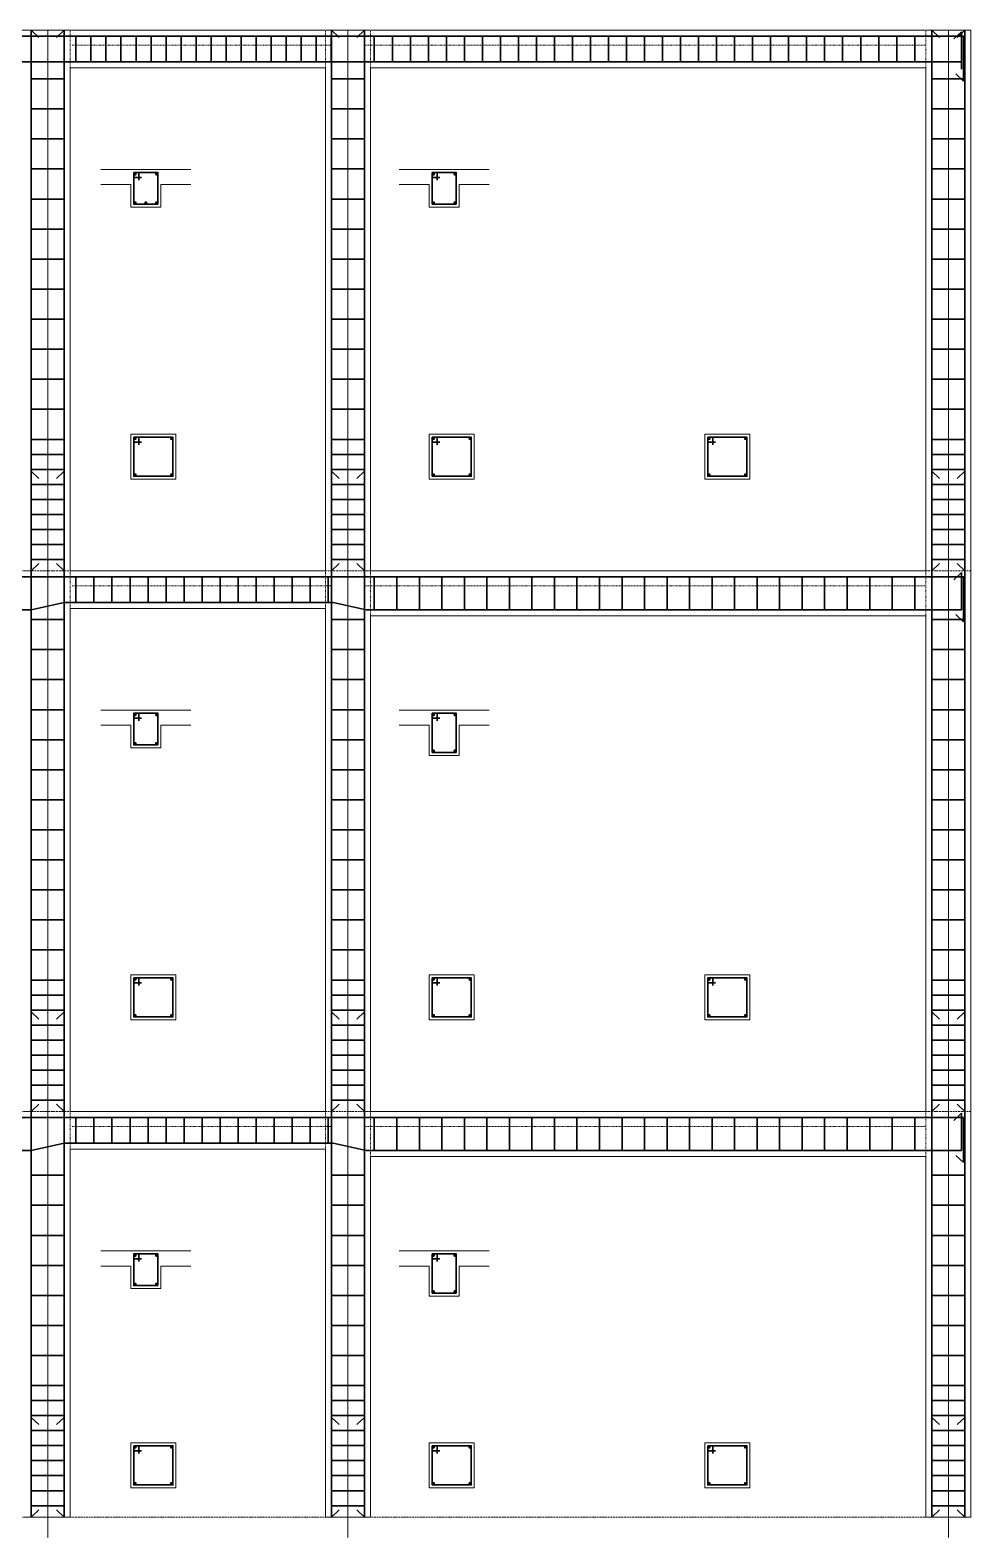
# Model space of a CAD drawing. Extents: x -79995 to 347433, y -157641 to 104789.
# Drawn here: x -63050 to -56783, y 21104 to 31143 of the extents above; entities that cross this region are included whole.
import ezdxf

# ---------------------------------------------------------------- set-up
doc = ezdxf.new("R2010")
doc.units = 0
doc.linetypes.add('ACAD_ISO03W100', pattern=[30, 12, -18])
doc.linetypes.add('ACAD_ISO10W100', pattern=[18, 12, -3, 0, -3])
for name, color, linetype, lineweight in [('NÉT KHUẤT KC', 4, 'CONTINUOUS', 9), ('NÉT THẤY KC', 7, 'CONTINUOUS', 20), ('NÉT ĐẬM Cốt thép - các nét cần nhấn mạnh', 1, 'CONTINUOUS', 30), ('TEXT NHỎ KC Dim - Ghi chú', 3, 'CONTINUOUS', 18), ('TRUC', 24, 'CONTINUOUS', 0)]:
    doc.layers.add(name, color=color, linetype=linetype, lineweight=lineweight)

# ---------------------------------------------------------------- blocks, each defined once
blk = doc.blocks.new('*U1951')
at = {"layer": 'NÉT ĐẬM Cốt thép - các nét cần nhấn mạnh'}
blk.add_line((-110, 0), (110, 0), dxfattribs=at)
blk = doc.blocks.new('*U1952')
at = {"layer": 'NÉT ĐẬM Cốt thép - các nét cần nhấn mạnh', "color": 0, "linetype": 'ByBlock', "lineweight": -2, "transparency": 16777216}
for p in [(0, 2200), (0, 2000), (0, 1800), (0, 1600), (0, 1400), (0, 1200), (0, 1000), (0, 800), (0, 600), (0, 400), (0, 200), (0, 0)]:
    blk.add_blockref('*U1951', p, dxfattribs=at)
blk = doc.blocks.new('*U1953')
at = {"layer": 'NÉT ĐẬM Cốt thép - các nét cần nhấn mạnh'}
blk.add_line((-110, 0), (110, 0), dxfattribs=at)
blk = doc.blocks.new('*U1954')
at = {"layer": 'NÉT ĐẬM Cốt thép - các nét cần nhấn mạnh', "color": 0, "linetype": 'ByBlock', "lineweight": -2, "transparency": 16777216}
for p in [(0, 600), (0, 400), (0, 200), (0, 0)]:
    blk.add_blockref('*U1953', p, dxfattribs=at)
blk = doc.blocks.new('*U1959')
at = {"layer": 'NÉT ĐẬM Cốt thép - các nét cần nhấn mạnh'}
blk.add_line((-110, 0), (110, 0), dxfattribs=at)
blk = doc.blocks.new('*U1960')
at = {"layer": 'NÉT ĐẬM Cốt thép - các nét cần nhấn mạnh', "color": 0, "linetype": 'ByBlock', "lineweight": -2, "transparency": 16777216}
for p in [(0, 3200), (0, 3000), (0, 2800), (0, 2600), (0, 2400), (0, 2200), (0, 2000), (0, 1800), (0, 1600), (0, 1400), (0, 1200), (0, 1000), (0, 800), (0, 600), (0, 400), (0, 200), (0, 0)]:
    blk.add_blockref('*U1959', p, dxfattribs=at)
blk = doc.blocks.new('*U1961')
at = {"layer": 'NÉT ĐẬM Cốt thép - các nét cần nhấn mạnh'}
blk.add_line((-110, 0), (110, 0), dxfattribs=at)
blk = doc.blocks.new('*U1962')
at = {"layer": 'NÉT ĐẬM Cốt thép - các nét cần nhấn mạnh', "color": 0, "linetype": 'ByBlock', "lineweight": -2, "transparency": 16777216}
for p in [(0, 600), (0, 400), (0, 200), (0, 0)]:
    blk.add_blockref('*U1961', p, dxfattribs=at)
blk = doc.blocks.new('*U1955')
at = {"layer": 'NÉT ĐẬM Cốt thép - các nét cần nhấn mạnh'}
blk.add_line((-110, 0), (110, 0), dxfattribs=at)
blk = doc.blocks.new('*U1956')
at = {"layer": 'NÉT ĐẬM Cốt thép - các nét cần nhấn mạnh', "color": 0, "linetype": 'ByBlock', "lineweight": -2, "transparency": 16777216}
for p in [(0, 3200), (0, 3000), (0, 2800), (0, 2600), (0, 2400), (0, 2200), (0, 2000), (0, 1800), (0, 1600), (0, 1400), (0, 1200), (0, 1000), (0, 800), (0, 600), (0, 400), (0, 200), (0, 0)]:
    blk.add_blockref('*U1955', p, dxfattribs=at)
blk = doc.blocks.new('*U1957')
at = {"layer": 'NÉT ĐẬM Cốt thép - các nét cần nhấn mạnh'}
blk.add_line((-110, 0), (110, 0), dxfattribs=at)
blk = doc.blocks.new('*U1958')
at = {"layer": 'NÉT ĐẬM Cốt thép - các nét cần nhấn mạnh', "color": 0, "linetype": 'ByBlock', "lineweight": -2, "transparency": 16777216}
for p in [(0, 600), (0, 400), (0, 200), (0, 0)]:
    blk.add_blockref('*U1957', p, dxfattribs=at)
blk = doc.blocks.new('*U1963')
at = {"layer": 'NÉT ĐẬM Cốt thép - các nét cần nhấn mạnh'}
blk.add_line((-110, 0), (110, 0), dxfattribs=at)
blk = doc.blocks.new('*U1964')
at = {"layer": 'NÉT ĐẬM Cốt thép - các nét cần nhấn mạnh', "color": 0, "linetype": 'ByBlock', "lineweight": -2, "transparency": 16777216}
for p in [(0, 2200), (0, 2000), (0, 1800), (0, 1600), (0, 1400), (0, 1200), (0, 1000), (0, 800), (0, 600), (0, 400), (0, 200), (0, 0)]:
    blk.add_blockref('*U1963', p, dxfattribs=at)
blk = doc.blocks.new('*U1965')
at = {"layer": 'NÉT ĐẬM Cốt thép - các nét cần nhấn mạnh'}
blk.add_line((-110, 0), (110, 0), dxfattribs=at)
blk = doc.blocks.new('*U1966')
at = {"layer": 'NÉT ĐẬM Cốt thép - các nét cần nhấn mạnh', "color": 0, "linetype": 'ByBlock', "lineweight": -2, "transparency": 16777216}
for p in [(0, 600), (0, 400), (0, 200), (0, 0)]:
    blk.add_blockref('*U1965', p, dxfattribs=at)
blk = doc.blocks.new('*U1971')
at = {"layer": 'NÉT ĐẬM Cốt thép - các nét cần nhấn mạnh'}
blk.add_line((-110, 0), (110, 0), dxfattribs=at)
blk = doc.blocks.new('*U1972')
at = {"layer": 'NÉT ĐẬM Cốt thép - các nét cần nhấn mạnh', "color": 0, "linetype": 'ByBlock', "lineweight": -2, "transparency": 16777216}
for p in [(0, 3200), (0, 3000), (0, 2800), (0, 2600), (0, 2400), (0, 2200), (0, 2000), (0, 1800), (0, 1600), (0, 1400), (0, 1200), (0, 1000), (0, 800), (0, 600), (0, 400), (0, 200), (0, 0)]:
    blk.add_blockref('*U1971', p, dxfattribs=at)
blk = doc.blocks.new('*U1973')
at = {"layer": 'NÉT ĐẬM Cốt thép - các nét cần nhấn mạnh'}
blk.add_line((-110, 0), (110, 0), dxfattribs=at)
blk = doc.blocks.new('*U1974')
at = {"layer": 'NÉT ĐẬM Cốt thép - các nét cần nhấn mạnh', "color": 0, "linetype": 'ByBlock', "lineweight": -2, "transparency": 16777216}
for p in [(0, 600), (0, 400), (0, 200), (0, 0)]:
    blk.add_blockref('*U1973', p, dxfattribs=at)
blk = doc.blocks.new('*U1967')
at = {"layer": 'NÉT ĐẬM Cốt thép - các nét cần nhấn mạnh'}
blk.add_line((-110, 0), (110, 0), dxfattribs=at)
blk = doc.blocks.new('*U1968')
at = {"layer": 'NÉT ĐẬM Cốt thép - các nét cần nhấn mạnh', "color": 0, "linetype": 'ByBlock', "lineweight": -2, "transparency": 16777216}
for p in [(0, 3200), (0, 3000), (0, 2800), (0, 2600), (0, 2400), (0, 2200), (0, 2000), (0, 1800), (0, 1600), (0, 1400), (0, 1200), (0, 1000), (0, 800), (0, 600), (0, 400), (0, 200), (0, 0)]:
    blk.add_blockref('*U1967', p, dxfattribs=at)
blk = doc.blocks.new('*U1969')
at = {"layer": 'NÉT ĐẬM Cốt thép - các nét cần nhấn mạnh'}
blk.add_line((-110, 0), (110, 0), dxfattribs=at)
blk = doc.blocks.new('*U1970')
at = {"layer": 'NÉT ĐẬM Cốt thép - các nét cần nhấn mạnh', "color": 0, "linetype": 'ByBlock', "lineweight": -2, "transparency": 16777216}
for p in [(0, 600), (0, 400), (0, 200), (0, 0)]:
    blk.add_blockref('*U1969', p, dxfattribs=at)
blk = doc.blocks.new('*U1975')
at = {"layer": 'NÉT ĐẬM Cốt thép - các nét cần nhấn mạnh'}
blk.add_line((-110, 0), (110, 0), dxfattribs=at)
blk = doc.blocks.new('*U1976')
at = {"layer": 'NÉT ĐẬM Cốt thép - các nét cần nhấn mạnh', "color": 0, "linetype": 'ByBlock', "lineweight": -2, "transparency": 16777216}
for p in [(0, 2200), (0, 2000), (0, 1800), (0, 1600), (0, 1400), (0, 1200), (0, 1000), (0, 800), (0, 600), (0, 400), (0, 200), (0, 0)]:
    blk.add_blockref('*U1975', p, dxfattribs=at)
blk = doc.blocks.new('*U1977')
at = {"layer": 'NÉT ĐẬM Cốt thép - các nét cần nhấn mạnh'}
blk.add_line((-110, 0), (110, 0), dxfattribs=at)
blk = doc.blocks.new('*U1978')
at = {"layer": 'NÉT ĐẬM Cốt thép - các nét cần nhấn mạnh', "color": 0, "linetype": 'ByBlock', "lineweight": -2, "transparency": 16777216}
for p in [(0, 600), (0, 400), (0, 200), (0, 0)]:
    blk.add_blockref('*U1977', p, dxfattribs=at)
blk = doc.blocks.new('*U1983')
at = {"layer": 'NÉT ĐẬM Cốt thép - các nét cần nhấn mạnh'}
blk.add_line((-110, 0), (110, 0), dxfattribs=at)
blk = doc.blocks.new('*U1984')
at = {"layer": 'NÉT ĐẬM Cốt thép - các nét cần nhấn mạnh', "color": 0, "linetype": 'ByBlock', "lineweight": -2, "transparency": 16777216}
for p in [(0, 3200), (0, 3000), (0, 2800), (0, 2600), (0, 2400), (0, 2200), (0, 2000), (0, 1800), (0, 1600), (0, 1400), (0, 1200), (0, 1000), (0, 800), (0, 600), (0, 400), (0, 200), (0, 0)]:
    blk.add_blockref('*U1983', p, dxfattribs=at)
blk = doc.blocks.new('*U1985')
at = {"layer": 'NÉT ĐẬM Cốt thép - các nét cần nhấn mạnh'}
blk.add_line((-110, 0), (110, 0), dxfattribs=at)
blk = doc.blocks.new('*U1986')
at = {"layer": 'NÉT ĐẬM Cốt thép - các nét cần nhấn mạnh', "color": 0, "linetype": 'ByBlock', "lineweight": -2, "transparency": 16777216}
for p in [(0, 600), (0, 400), (0, 200), (0, 0)]:
    blk.add_blockref('*U1985', p, dxfattribs=at)
blk = doc.blocks.new('*U1979')
at = {"layer": 'NÉT ĐẬM Cốt thép - các nét cần nhấn mạnh'}
blk.add_line((-110, 0), (110, 0), dxfattribs=at)
blk = doc.blocks.new('*U1980')
at = {"layer": 'NÉT ĐẬM Cốt thép - các nét cần nhấn mạnh', "color": 0, "linetype": 'ByBlock', "lineweight": -2, "transparency": 16777216}
for p in [(0, 3200), (0, 3000), (0, 2800), (0, 2600), (0, 2400), (0, 2200), (0, 2000), (0, 1800), (0, 1600), (0, 1400), (0, 1200), (0, 1000), (0, 800), (0, 600), (0, 400), (0, 200), (0, 0)]:
    blk.add_blockref('*U1979', p, dxfattribs=at)
blk = doc.blocks.new('*U1981')
at = {"layer": 'NÉT ĐẬM Cốt thép - các nét cần nhấn mạnh'}
blk.add_line((-110, 0), (110, 0), dxfattribs=at)
blk = doc.blocks.new('*U1982')
at = {"layer": 'NÉT ĐẬM Cốt thép - các nét cần nhấn mạnh', "color": 0, "linetype": 'ByBlock', "lineweight": -2, "transparency": 16777216}
for p in [(0, 600), (0, 400), (0, 200), (0, 0)]:
    blk.add_blockref('*U1981', p, dxfattribs=at)
blk = doc.blocks.new('A$Ca5e4a220')
at = {"layer": 'NÉT ĐẬM Cốt thép - các nét cần nhấn mạnh'}
for p, q in [((51, 9900), (0, 9852)), ((51, 9900), (51, 0)), ((51, 0), (0, 48))]:
    blk.add_line(p, q, dxfattribs=at)
blk = doc.blocks.new('*U1991')
at = {"layer": 'NÉT ĐẬM Cốt thép - các nét cần nhấn mạnh'}
blk.add_line((-110, 0), (110, 0), dxfattribs=at)
blk = doc.blocks.new('*U1992')
at = {"layer": 'NÉT ĐẬM Cốt thép - các nét cần nhấn mạnh', "color": 0, "linetype": 'ByBlock', "lineweight": -2, "transparency": 16777216}
for p in [(0, 3600), (0, 3450), (0, 3300), (0, 3150), (0, 3000), (0, 2850), (0, 2700), (0, 2550), (0, 2400), (0, 2250), (0, 2100), (0, 1950), (0, 1800), (0, 1650), (0, 1500), (0, 1350), (0, 1200), (0, 1050), (0, 900), (0, 750), (0, 600), (0, 450), (0, 300), (0, 150), (0, 0)]:
    blk.add_blockref('*U1991', p, dxfattribs=at)
blk = doc.blocks.new('*U1993')
at = {"layer": 'NÉT ĐẬM Cốt thép - các nét cần nhấn mạnh'}
blk.add_line((-110, 0), (61, 0), dxfattribs=at)
blk = doc.blocks.new('*U1994')
at = {"layer": 'NÉT ĐẬM Cốt thép - các nét cần nhấn mạnh', "color": 0, "linetype": 'ByBlock', "lineweight": -2, "transparency": 16777216}
for p in [(0, 1680), (0, 1560), (0, 1440), (0, 1320), (0, 1200), (0, 1080), (0, 960), (0, 840), (0, 720), (0, 600), (0, 480), (0, 360), (0, 240), (0, 120), (0, 0)]:
    blk.add_blockref('*U1993', p, dxfattribs=at)
blk = doc.blocks.new('*U1999')
at = {"layer": 'NÉT ĐẬM Cốt thép - các nét cần nhấn mạnh'}
blk.add_line((-110, 0), (110, 0), dxfattribs=at)
blk = doc.blocks.new('*U2000')
at = {"layer": 'NÉT ĐẬM Cốt thép - các nét cần nhấn mạnh', "color": 0, "linetype": 'ByBlock', "lineweight": -2, "transparency": 16777216}
for p in [(0, 3600), (0, 3450), (0, 3300), (0, 3150), (0, 3000), (0, 2850), (0, 2700), (0, 2550), (0, 2400), (0, 2250), (0, 2100), (0, 1950), (0, 1800), (0, 1650), (0, 1500), (0, 1350), (0, 1200), (0, 1050), (0, 900), (0, 750), (0, 600), (0, 450), (0, 300), (0, 150), (0, 0)]:
    blk.add_blockref('*U1999', p, dxfattribs=at)
blk = doc.blocks.new('*U2003')
at = {"layer": 'NÉT ĐẬM Cốt thép - các nét cần nhấn mạnh'}
blk.add_line((-110, 0), (61, 0), dxfattribs=at)
blk = doc.blocks.new('*U2004')
at = {"layer": 'NÉT ĐẬM Cốt thép - các nét cần nhấn mạnh', "color": 0, "linetype": 'ByBlock', "lineweight": -2, "transparency": 16777216}
for p in [(0, 1700), (0, 1600), (0, 1500), (0, 1400), (0, 1300), (0, 1200), (0, 1100), (0, 1000), (0, 900), (0, 800), (0, 700), (0, 600), (0, 500), (0, 400), (0, 300), (0, 200), (0, 100), (0, 0)]:
    blk.add_blockref('*U2003', p, dxfattribs=at)
blk = doc.blocks.new('*U2007')
at = {"layer": 'NÉT ĐẬM Cốt thép - các nét cần nhấn mạnh'}
blk.add_line((-110, 0), (61, 0), dxfattribs=at)
blk = doc.blocks.new('*U2008')
at = {"layer": 'NÉT ĐẬM Cốt thép - các nét cần nhấn mạnh', "color": 0, "linetype": 'ByBlock', "lineweight": -2, "transparency": 16777216}
for p in [(0, 3600), (0, 3480), (0, 3360), (0, 3240), (0, 3120), (0, 3000), (0, 2880), (0, 2760), (0, 2640), (0, 2520), (0, 2400), (0, 2280), (0, 2160), (0, 2040), (0, 1920), (0, 1800), (0, 1680), (0, 1560), (0, 1440), (0, 1320), (0, 1200), (0, 1080), (0, 960), (0, 840), (0, 720), (0, 600), (0, 480), (0, 360), (0, 240), (0, 120), (0, 0)]:
    blk.add_blockref('*U2007', p, dxfattribs=at)
blk = doc.blocks.new('*U2009')
at = {"layer": 'NÉT ĐẬM Cốt thép - các nét cần nhấn mạnh'}
blk.add_line((-110, 0), (61, 0), dxfattribs=at)
blk = doc.blocks.new('*U2010')
at = {"layer": 'NÉT ĐẬM Cốt thép - các nét cần nhấn mạnh', "color": 0, "linetype": 'ByBlock', "lineweight": -2, "transparency": 16777216}
for p in [(0, 1680), (0, 1560), (0, 1440), (0, 1320), (0, 1200), (0, 1080), (0, 960), (0, 840), (0, 720), (0, 600), (0, 480), (0, 360), (0, 240), (0, 120), (0, 0)]:
    blk.add_blockref('*U2009', p, dxfattribs=at)
blk = doc.blocks.new('A$C11ba0f39')
at = {"layer": 'NÉT ĐẬM Cốt thép - các nét cần nhấn mạnh'}
for p, q in [((12, 80), (12, 329)), ((12, 329), (63, 281)), ((0, 0), (0, 300)), ((0, 0), (51, 48))]:
    blk.add_line(p, q, dxfattribs=at)

msp = doc.modelspace()

# ---------------------------------------------------------------- linework, layer by layer
at = {"layer": 'NÉT KHUẤT KC', "linetype": 'ACAD_ISO03W100', "ltscale": 0.2}
for p, q in [((-62783.379, 31142.935), (-62783.379, 21242.935)), ((-61083.379, 31142.935), (-61083.379, 21242.935)), ((-60783.379, 31142.935), (-60783.379, 21242.935)), ((-57083.379, 31142.935), (-57083.379, 21242.935)), ((-62771.079, 31042.935), (-61043.379, 31042.935)), ((-60823.379, 31042.935), (-57083.379, 31042.935)), ((-62771.079, 27442.935), (-61043.379, 27442.935)), ((-60823.379, 27442.935), (-57083.379, 27442.935)), ((-62771.079, 23842.935), (-61043.379, 23842.935)), ((-60823.379, 23842.935), (-57083.379, 23842.935))]:
    msp.add_line(p, q, dxfattribs=at)
at = {"layer": 'NÉT THẤY KC'}
for p, q in [((-71083.379, 31142.935), (-56783.379, 31142.935)), ((-62771.079, 31142.935), (-61083.379, 31142.935)), ((-60783.379, 31142.935), (-57083.379, 31142.935)), ((-56783.379, 31142.935), (-56783.379, 21242.935)), ((-62783.379, 30892.935), (-62783.379, 27542.935)), ((-62783.379, 30892.935), (-61083.379, 30892.935)), ((-62771.079, 30892.935), (-61083.379, 30892.935)), ((-61083.379, 30892.935), (-61083.379, 27542.935)), ((-60783.379, 30892.935), (-60783.379, 27542.935)), ((-60783.379, 30892.935), (-57083.379, 30892.935)), ((-57083.379, 30892.935), (-57083.379, 27542.935)), ((-62579.61, 30214.352), (-61979.61, 30214.352)), ((-60591.909, 30214.352), (-59991.909, 30214.352)), ((-62579.61, 30114.352), (-62379.61, 30114.352)), ((-62379.61, 29964.352), (-62379.61, 30114.352)), ((-62179.61, 30114.352), (-61979.61, 30114.352)), ((-62179.61, 30114.352), (-62179.61, 29964.352)), ((-60591.909, 30114.352), (-60391.909, 30114.352)), ((-60391.909, 29964.352), (-60391.909, 30114.352)), ((-60191.909, 30114.352), (-59991.909, 30114.352)), ((-60191.909, 30114.352), (-60191.909, 29964.352)), ((-62379.61, 29964.352), (-62179.61, 29964.352)), ((-60391.909, 29964.352), (-60191.909, 29964.352)), ((-62079.61, 28452.873), (-62379.61, 28452.873)), ((-60091.909, 28452.873), (-60391.909, 28452.873)), ((-58255.802, 28452.873), (-58555.802, 28452.873)), ((-62783.379, 27542.935), (-61083.379, 27542.935)), ((-62771.079, 27542.935), (-61083.379, 27542.935)), ((-60783.379, 27542.935), (-57083.379, 27542.935)), ((-60783.379, 27542.935), (-57083.379, 27542.935)), ((-62783.379, 27292.935), (-62783.379, 23942.935)), ((-62783.379, 27292.935), (-61083.379, 27292.935)), ((-62771.079, 27292.935), (-61083.379, 27292.935)), ((-61083.379, 27292.935), (-61083.379, 23942.935)), ((-60783.379, 27242.935), (-57083.379, 27242.935)), ((-60783.379, 27242.935), (-60783.379, 23942.935)), ((-60783.379, 27242.935), (-57083.379, 27242.935)), ((-57083.379, 27242.935), (-57083.379, 23942.935)), ((-62579.61, 26614.352), (-61979.61, 26614.352)), ((-60591.909, 26614.352), (-59991.909, 26614.352)), ((-62579.61, 26514.352), (-62379.61, 26514.352)), ((-62379.61, 26364.352), (-62379.61, 26514.352)), ((-62179.61, 26514.352), (-61979.61, 26514.352)), ((-62179.61, 26514.352), (-62179.61, 26364.352)), ((-60591.909, 26514.352), (-60391.909, 26514.352)), ((-60391.909, 26314.352), (-60391.909, 26514.352)), ((-60191.909, 26514.352), (-59991.909, 26514.352)), ((-60191.909, 26514.352), (-60191.909, 26314.352)), ((-62379.61, 26364.352), (-62179.61, 26364.352)), ((-60391.909, 26314.352), (-60191.909, 26314.352)), ((-62079.61, 24852.873), (-62379.61, 24852.873)), ((-60091.909, 24852.873), (-60391.909, 24852.873)), ((-58255.802, 24852.873), (-58555.802, 24852.873)), ((-62783.379, 23942.935), (-61083.379, 23942.935)), ((-60783.379, 23942.935), (-57083.379, 23942.935)), ((-62783.379, 23692.935), (-61083.379, 23692.935)), ((-62783.379, 23692.935), (-62783.379, 21242.935)), ((-61083.379, 23692.935), (-61083.379, 21242.935)), ((-60783.379, 23642.935), (-57083.379, 23642.935)), ((-60783.379, 23642.935), (-60783.379, 21242.935)), ((-57083.379, 23642.935), (-57083.379, 21242.935)), ((-62579.61, 23014.352), (-61979.61, 23014.352)), ((-60591.909, 23014.352), (-59991.909, 23014.352)), ((-62579.61, 22914.352), (-62379.61, 22914.352)), ((-62379.61, 22764.352), (-62379.61, 22914.352)), ((-62179.61, 22914.352), (-61979.61, 22914.352)), ((-62179.61, 22914.352), (-62179.61, 22764.352)), ((-60591.909, 22914.352), (-60391.909, 22914.352)), ((-60391.909, 22714.352), (-60391.909, 22914.352)), ((-60191.909, 22914.352), (-59991.909, 22914.352)), ((-60191.909, 22914.352), (-60191.909, 22714.352)), ((-62379.61, 22764.352), (-62179.61, 22764.352)), ((-60391.909, 22714.352), (-60191.909, 22714.352)), ((-62079.61, 21737.384), (-62379.61, 21737.384)), ((-60091.909, 21737.384), (-60391.909, 21737.384)), ((-58255.802, 21737.384), (-58555.802, 21737.384)), ((-63083.379, 21242.935), (-62783.379, 21242.935)), ((-61083.379, 21242.935), (-60783.379, 21242.935)), ((-57083.379, 21242.935), (-56783.379, 21242.935))]:
    msp.add_line(p, q, dxfattribs=at)
for points in [[(-62379.61, 28452.873), (-62079.61, 28452.873), (-62079.61, 28152.873), (-62379.61, 28152.873)], [(-60391.909, 28452.873), (-60091.909, 28452.873), (-60091.909, 28152.873), (-60391.909, 28152.873)], [(-58555.802, 28452.873), (-58255.802, 28452.873), (-58255.802, 28152.873), (-58555.802, 28152.873)], [(-62379.61, 24852.873), (-62079.61, 24852.873), (-62079.61, 24552.873), (-62379.61, 24552.873)], [(-60391.909, 24852.873), (-60091.909, 24852.873), (-60091.909, 24552.873), (-60391.909, 24552.873)], [(-58555.802, 24852.873), (-58255.802, 24852.873), (-58255.802, 24552.873), (-58555.802, 24552.873)], [(-62379.61, 21737.384), (-62079.61, 21737.384), (-62079.61, 21437.384), (-62379.61, 21437.384)], [(-60391.909, 21737.384), (-60091.909, 21737.384), (-60091.909, 21437.384), (-60391.909, 21437.384)], [(-58555.802, 21737.384), (-58255.802, 21737.384), (-58255.802, 21437.384), (-58555.802, 21437.384)]]:
    msp.add_lwpolyline(points, close=True, dxfattribs=at)
at = {"layer": 'NÉT ĐẬM Cốt thép - các nét cần nhấn mạnh'}
for p, q in [((-61043.379, 31142.935), (-61043.379, 21242.935)), ((-61043.379, 31142.935), (-60992.563, 31094.792)), ((-60823.379, 31142.935), (-60874.195, 31094.792)), ((-60823.379, 31142.935), (-60823.379, 21242.935)), ((-71032.303, 31102.923), (-56833.374, 31103.171)), ((-71020.581, 30932.11), (-63043.379, 30932.11)), ((-63043.379, 30932.11), (-62823.379, 30932.11)), ((-62823.379, 30932.11), (-61031.079, 30932.11)), ((-60811.079, 30932.11), (-61031.079, 30932.11)), ((-60811.079, 30932.11), (-56844.367, 30932.11)), ((-62359.61, 30161.19), (-62309.263, 30161.19)), ((-62326.448, 30194.352), (-62326.448, 30144.005)), ((-60371.909, 30161.19), (-60321.562, 30161.19)), ((-60338.747, 30194.352), (-60338.747, 30144.005)), ((-62326.448, 28432.873), (-62326.448, 28382.525)), ((-60338.747, 28432.873), (-60338.747, 28382.525)), ((-58502.64, 28432.873), (-58502.64, 28382.525)), ((-62359.61, 28399.711), (-62309.263, 28399.711)), ((-60371.909, 28399.711), (-60321.562, 28399.711)), ((-58535.802, 28399.711), (-58485.455, 28399.711)), ((-63043.379, 28206.372), (-62992.563, 28158.229)), ((-63043.379, 28206.372), (-62992.563, 28158.229)), ((-62823.379, 28206.372), (-62874.195, 28158.229)), ((-62823.379, 28206.372), (-62874.195, 28158.229)), ((-61043.379, 28206.372), (-60992.563, 28158.229)), ((-61043.379, 28206.372), (-60992.563, 28158.229)), ((-60823.379, 28206.372), (-60874.195, 28158.229)), ((-60823.379, 28206.372), (-60874.195, 28158.229)), ((-57043.379, 28206.372), (-56992.563, 28158.229)), ((-57043.379, 28206.372), (-56992.563, 28158.229)), ((-56823.379, 28206.372), (-56874.195, 28158.229)), ((-56823.379, 28206.372), (-56874.195, 28158.229)), ((-63043.379, 27542.935), (-62992.563, 27591.078)), ((-63043.379, 27542.935), (-62992.563, 27591.078)), ((-62823.379, 27542.935), (-62874.195, 27591.078)), ((-62823.379, 27542.935), (-62874.195, 27591.078)), ((-61043.379, 27542.935), (-60992.563, 27591.078)), ((-61043.379, 27542.935), (-60992.563, 27591.078)), ((-60823.379, 27542.935), (-60874.195, 27591.078)), ((-60823.379, 27542.935), (-60874.195, 27591.078)), ((-57043.379, 27542.935), (-56992.563, 27591.078)), ((-57043.379, 27542.935), (-56992.563, 27591.078)), ((-56823.379, 27542.935), (-56874.195, 27591.078)), ((-56823.379, 27542.935), (-56874.195, 27591.078)), ((-63043.379, 27282.935), (-62823.379, 27332.11)), ((-62823.379, 27332.11), (-61031.079, 27332.11)), ((-60811.079, 27282.935), (-61031.079, 27332.11)), ((-71019.892, 27282.935), (-63043.379, 27282.935)), ((-60811.079, 27282.935), (-56845.096, 27282.935)), ((-62359.61, 26561.19), (-62309.263, 26561.19)), ((-62326.448, 26594.352), (-62326.448, 26544.005)), ((-60371.909, 26561.19), (-60321.562, 26561.19)), ((-60338.747, 26594.352), (-60338.747, 26544.005)), ((-62359.61, 24799.711), (-62309.263, 24799.711)), ((-62326.448, 24832.873), (-62326.448, 24782.525)), ((-60371.909, 24799.711), (-60321.562, 24799.711)), ((-60338.747, 24832.873), (-60338.747, 24782.525)), ((-58535.802, 24799.711), (-58485.455, 24799.711)), ((-58502.64, 24832.873), (-58502.64, 24782.525)), ((-63043.379, 24606.372), (-62992.563, 24558.229)), ((-62823.379, 24606.372), (-62874.195, 24558.229)), ((-61043.379, 24606.372), (-60992.563, 24558.229)), ((-60823.379, 24606.372), (-60874.195, 24558.229)), ((-57043.379, 24606.372), (-56992.563, 24558.229)), ((-56823.379, 24606.372), (-56874.195, 24558.229)), ((-63043.379, 23942.935), (-62992.563, 23991.078)), ((-62823.379, 23942.935), (-62874.195, 23991.078)), ((-61043.379, 23942.935), (-60992.563, 23991.078)), ((-60823.379, 23942.935), (-60874.195, 23991.078)), ((-57043.379, 23942.935), (-56992.563, 23991.078)), ((-56823.379, 23942.935), (-56874.195, 23991.078)), ((-63043.379, 23682.935), (-62823.379, 23732.11)), ((-62823.379, 23732.11), (-61031.079, 23732.11)), ((-60811.079, 23682.935), (-61031.079, 23732.11)), ((-71020.581, 23682.935), (-63043.379, 23682.935)), ((-60811.079, 23682.935), (-56845.096, 23682.935)), ((-62326.448, 22994.352), (-62326.448, 22944.005)), ((-60338.747, 22994.352), (-60338.747, 22944.005)), ((-62359.61, 22961.19), (-62309.263, 22961.19)), ((-60371.909, 22961.19), (-60321.562, 22961.19)), ((-63043.379, 21906.372), (-62992.563, 21858.229)), ((-62823.379, 21906.372), (-62874.195, 21858.229)), ((-61043.379, 21906.372), (-60992.563, 21858.229)), ((-60823.379, 21906.372), (-60874.195, 21858.229)), ((-57043.379, 21906.372), (-56992.563, 21858.229)), ((-56823.379, 21906.372), (-56874.195, 21858.229)), ((-62359.61, 21684.222), (-62309.263, 21684.222)), ((-62326.448, 21717.384), (-62326.448, 21667.037)), ((-60371.909, 21684.222), (-60321.562, 21684.222)), ((-60338.747, 21717.384), (-60338.747, 21667.037)), ((-58535.802, 21684.222), (-58485.455, 21684.222)), ((-58502.64, 21717.384), (-58502.64, 21667.037)), ((-63043.379, 21242.935), (-62992.563, 21291.078)), ((-62823.379, 21242.935), (-62874.195, 21291.078)), ((-61043.379, 21242.935), (-60992.563, 21291.078)), ((-61043.379, 21242.935), (-60992.563, 21291.078)), ((-60823.379, 21242.935), (-60874.195, 21291.078)), ((-60823.379, 21242.935), (-60874.195, 21291.078)), ((-57043.379, 21242.935), (-56992.563, 21291.078)), ((-56823.379, 21242.935), (-56874.195, 21291.078))]:
    msp.add_line(p, q, dxfattribs=at)
at = {"layer": 'NÉT ĐẬM Cốt thép - các nét cần nhấn mạnh', "const_width": 10}
for points in [[(-62355.945, 30184.587, 1), (-62345.945, 30184.587, 1)], [(-62203.275, 30184.587, -1), (-62213.275, 30184.587, -1)], [(-60368.244, 30184.587, 1), (-60358.244, 30184.587, 1)], [(-60215.574, 30184.587, -1), (-60225.574, 30184.587, -1)], [(-62355.945, 29994.118, -1), (-62345.945, 29994.118, -1)], [(-62275.055, 29994.118, 1), (-62285.055, 29994.118, 1)], [(-62203.275, 29994.118, 1), (-62213.275, 29994.118, 1)], [(-60368.244, 29994.118, -1), (-60358.244, 29994.118, -1)], [(-60215.574, 29994.118, 1), (-60225.574, 29994.118, 1)], [(-62355.945, 28423.107, 1), (-62345.945, 28423.107, 1)], [(-62103.275, 28423.107, -1), (-62113.275, 28423.107, -1)], [(-60368.244, 28423.107, 1), (-60358.244, 28423.107, 1)], [(-60115.574, 28423.107, -1), (-60125.574, 28423.107, -1)], [(-58532.137, 28423.107, 1), (-58522.137, 28423.107, 1)], [(-58279.467, 28423.107, -1), (-58289.467, 28423.107, -1)], [(-62355.945, 28182.638, -1), (-62345.945, 28182.638, -1)], [(-62103.275, 28182.638, 1), (-62113.275, 28182.638, 1)], [(-60368.244, 28182.638, -1), (-60358.244, 28182.638, -1)], [(-60115.574, 28182.638, 1), (-60125.574, 28182.638, 1)], [(-58532.137, 28182.638, -1), (-58522.137, 28182.638, -1)], [(-58279.467, 28182.638, 1), (-58289.467, 28182.638, 1)], [(-62355.945, 26584.587, 1), (-62345.945, 26584.587, 1)], [(-62203.275, 26584.587, -1), (-62213.275, 26584.587, -1)], [(-60368.244, 26584.587, 1), (-60358.244, 26584.587, 1)], [(-60215.574, 26584.587, -1), (-60225.574, 26584.587, -1)], [(-62355.945, 26394.118, -1), (-62345.945, 26394.118, -1)], [(-62203.275, 26394.118, 1), (-62213.275, 26394.118, 1)], [(-60368.244, 26344.118, -1), (-60358.244, 26344.118, -1)], [(-60215.574, 26344.118, 1), (-60225.574, 26344.118, 1)], [(-62355.945, 24823.107, 1), (-62345.945, 24823.107, 1)], [(-62103.275, 24823.107, -1), (-62113.275, 24823.107, -1)], [(-60368.244, 24823.107, 1), (-60358.244, 24823.107, 1)], [(-60115.574, 24823.107, -1), (-60125.574, 24823.107, -1)], [(-58532.137, 24823.107, 1), (-58522.137, 24823.107, 1)], [(-58279.467, 24823.107, -1), (-58289.467, 24823.107, -1)], [(-62355.945, 24582.638, -1), (-62345.945, 24582.638, -1)], [(-62103.275, 24582.638, 1), (-62113.275, 24582.638, 1)], [(-60368.244, 24582.638, -1), (-60358.244, 24582.638, -1)], [(-60115.574, 24582.638, 1), (-60125.574, 24582.638, 1)], [(-58532.137, 24582.638, -1), (-58522.137, 24582.638, -1)], [(-58279.467, 24582.638, 1), (-58289.467, 24582.638, 1)], [(-62355.945, 22984.587, 1), (-62345.945, 22984.587, 1)], [(-62203.275, 22984.587, -1), (-62213.275, 22984.587, -1)], [(-60368.244, 22984.587, 1), (-60358.244, 22984.587, 1)], [(-60215.574, 22984.587, -1), (-60225.574, 22984.587, -1)], [(-62355.945, 22794.118, -1), (-62345.945, 22794.118, -1)], [(-62203.275, 22794.118, 1), (-62213.275, 22794.118, 1)], [(-60368.244, 22744.118, -1), (-60358.244, 22744.118, -1)], [(-60215.574, 22744.118, 1), (-60225.574, 22744.118, 1)], [(-62355.945, 21707.618, 1), (-62345.945, 21707.618, 1)], [(-62103.275, 21707.618, -1), (-62113.275, 21707.618, -1)], [(-60368.244, 21707.618, 1), (-60358.244, 21707.618, 1)], [(-60115.574, 21707.618, -1), (-60125.574, 21707.618, -1)], [(-58532.137, 21707.618, 1), (-58522.137, 21707.618, 1)], [(-58279.467, 21707.618, -1), (-58289.467, 21707.618, -1)], [(-62355.945, 21467.149, -1), (-62345.945, 21467.149, -1)], [(-62103.275, 21467.149, 1), (-62113.275, 21467.149, 1)], [(-60368.244, 21467.149, -1), (-60358.244, 21467.149, -1)], [(-60115.574, 21467.149, 1), (-60125.574, 21467.149, 1)], [(-58532.137, 21467.149, -1), (-58522.137, 21467.149, -1)], [(-58279.467, 21467.149, 1), (-58289.467, 21467.149, 1)]]:
    msp.add_lwpolyline(points, format="xyb", close=True, dxfattribs=at)
at = {"layer": 'NÉT ĐẬM Cốt thép - các nét cần nhấn mạnh'}
for points in [[(-62199.61, 29984.352), (-62359.61, 29984.352), (-62359.61, 30194.352), (-62199.61, 30194.352)], [(-60211.909, 29984.352), (-60371.909, 29984.352), (-60371.909, 30194.352), (-60211.909, 30194.352)], [(-62359.61, 28432.873), (-62099.61, 28432.873), (-62099.61, 28172.873), (-62359.61, 28172.873)], [(-60371.909, 28432.873), (-60111.909, 28432.873), (-60111.909, 28172.873), (-60371.909, 28172.873)], [(-58535.802, 28432.873), (-58275.802, 28432.873), (-58275.802, 28172.873), (-58535.802, 28172.873)], [(-62199.61, 26384.352), (-62359.61, 26384.352), (-62359.61, 26594.352), (-62199.61, 26594.352)], [(-60211.909, 26334.352), (-60371.909, 26334.352), (-60371.909, 26594.352), (-60211.909, 26594.352)], [(-62359.61, 24832.873), (-62099.61, 24832.873), (-62099.61, 24572.873), (-62359.61, 24572.873)], [(-60371.909, 24832.873), (-60111.909, 24832.873), (-60111.909, 24572.873), (-60371.909, 24572.873)], [(-58535.802, 24832.873), (-58275.802, 24832.873), (-58275.802, 24572.873), (-58535.802, 24572.873)], [(-62199.61, 22784.352), (-62359.61, 22784.352), (-62359.61, 22994.352), (-62199.61, 22994.352)], [(-60211.909, 22734.352), (-60371.909, 22734.352), (-60371.909, 22994.352), (-60211.909, 22994.352)], [(-62359.61, 21717.384), (-62099.61, 21717.384), (-62099.61, 21457.384), (-62359.61, 21457.384)], [(-60371.909, 21717.384), (-60111.909, 21717.384), (-60111.909, 21457.384), (-60371.909, 21457.384)], [(-58535.802, 21717.384), (-58275.802, 21717.384), (-58275.802, 21457.384), (-58535.802, 21457.384)]]:
    msp.add_lwpolyline(points, close=True, dxfattribs=at)
for points in [[(-71032.24, 27202.923), (-71032.647, 27502.923), (-56833.374, 27503.171), (-56833.374, 27203.171)], [(-71032.178, 23602.923), (-71032.022, 23902.923), (-56833.374, 23903.171), (-56833.374, 23603.171)]]:
    msp.add_lwpolyline(points, dxfattribs=at)
at = {"layer": 'TRUC', "linetype": 'ACAD_ISO10W100'}
for p, q in [((-56783.379, 31142.935), (-71033.379, 31142.935)), ((-56783.379, 27542.935), (-70933.379, 27542.935)), ((-56783.379, 23942.935), (-70933.379, 23942.935)), ((-56783.379, 21242.935), (-71033.379, 21242.935))]:
    msp.add_line(p, q, dxfattribs=at)
at = {"layer": 'TRUC', "linetype": 'ACAD_ISO10W100', "ltscale": 0.2}
for points in [[(-62933.379, 31142.935), (-62933.379, 21104.427)], [(-60933.379, 31142.935), (-60933.379, 21104.427)], [(-56933.379, 31142.935), (-56933.379, 21104.427)]]:
    msp.add_lwpolyline(points, dxfattribs=at)

# ---------------------------------------------------------------- block references
at = {"layer": 'NÉT THẤY KC', "xscale": -1}
for p in [(-62992.563, 21242.935), (-56992.563, 21242.935)]:
    msp.add_blockref('A$Ca5e4a220', p, dxfattribs=at)
at = {"layer": 'NÉT THẤY KC'}
for p in [(-62874.195, 21242.935), (-56874.195, 21242.935)]:
    msp.add_blockref('A$Ca5e4a220', p, dxfattribs=at)
at = {"layer": 'NÉT ĐẬM Cốt thép - các nét cần nhấn mạnh', "rotation": 270}
for name, p in [('*U2004', (-62745.122, 30992.935)), ('*U2008', (-60757.422, 30992.935)), ('*U2010', (-62745.122, 27392.935)), ('*U2000', (-60757.422, 27392.935)), ('*U1994', (-62745.122, 23792.935)), ('*U1992', (-60757.422, 23792.935))]:
    msp.add_blockref(name, p, dxfattribs=at)
at = {"layer": 'NÉT ĐẬM Cốt thép - các nét cần nhấn mạnh'}
for name, p in [('*U1956', (-62933.379, 27618.499)), ('*U1968', (-60933.379, 27618.499)), ('*U1980', (-56933.379, 27618.499)), ('*U1958', (-62933.379, 27718.499)), ('*U1970', (-60933.379, 27718.499)), ('*U1982', (-56933.379, 27718.499)), ('*U1960', (-62933.379, 24018.499)), ('*U1972', (-60933.379, 24018.499)), ('*U1984', (-56933.379, 24018.499)), ('*U1962', (-62933.379, 24118.499)), ('*U1974', (-60933.379, 24118.499)), ('*U1986', (-56933.379, 24118.499)), ('*U1952', (-62933.379, 21318.499)), ('*U1964', (-60933.379, 21318.499)), ('*U1976', (-56933.379, 21318.499)), ('*U1954', (-62933.379, 21418.499)), ('*U1966', (-60933.379, 21418.499)), ('*U1978', (-56933.379, 21418.499))]:
    msp.add_blockref(name, p, dxfattribs=at)
at = {"layer": 'TEXT NHỎ KC Dim - Ghi chú', "xscale": -1, "rotation": 359.9999999999926}
for p in [(-56833.374, 30803.171), (-56833.374, 27203.171), (-56833.374, 23603.171)]:
    msp.add_blockref('A$C11ba0f39', p, dxfattribs=at)

doc.saveas('drawing.dxf')
